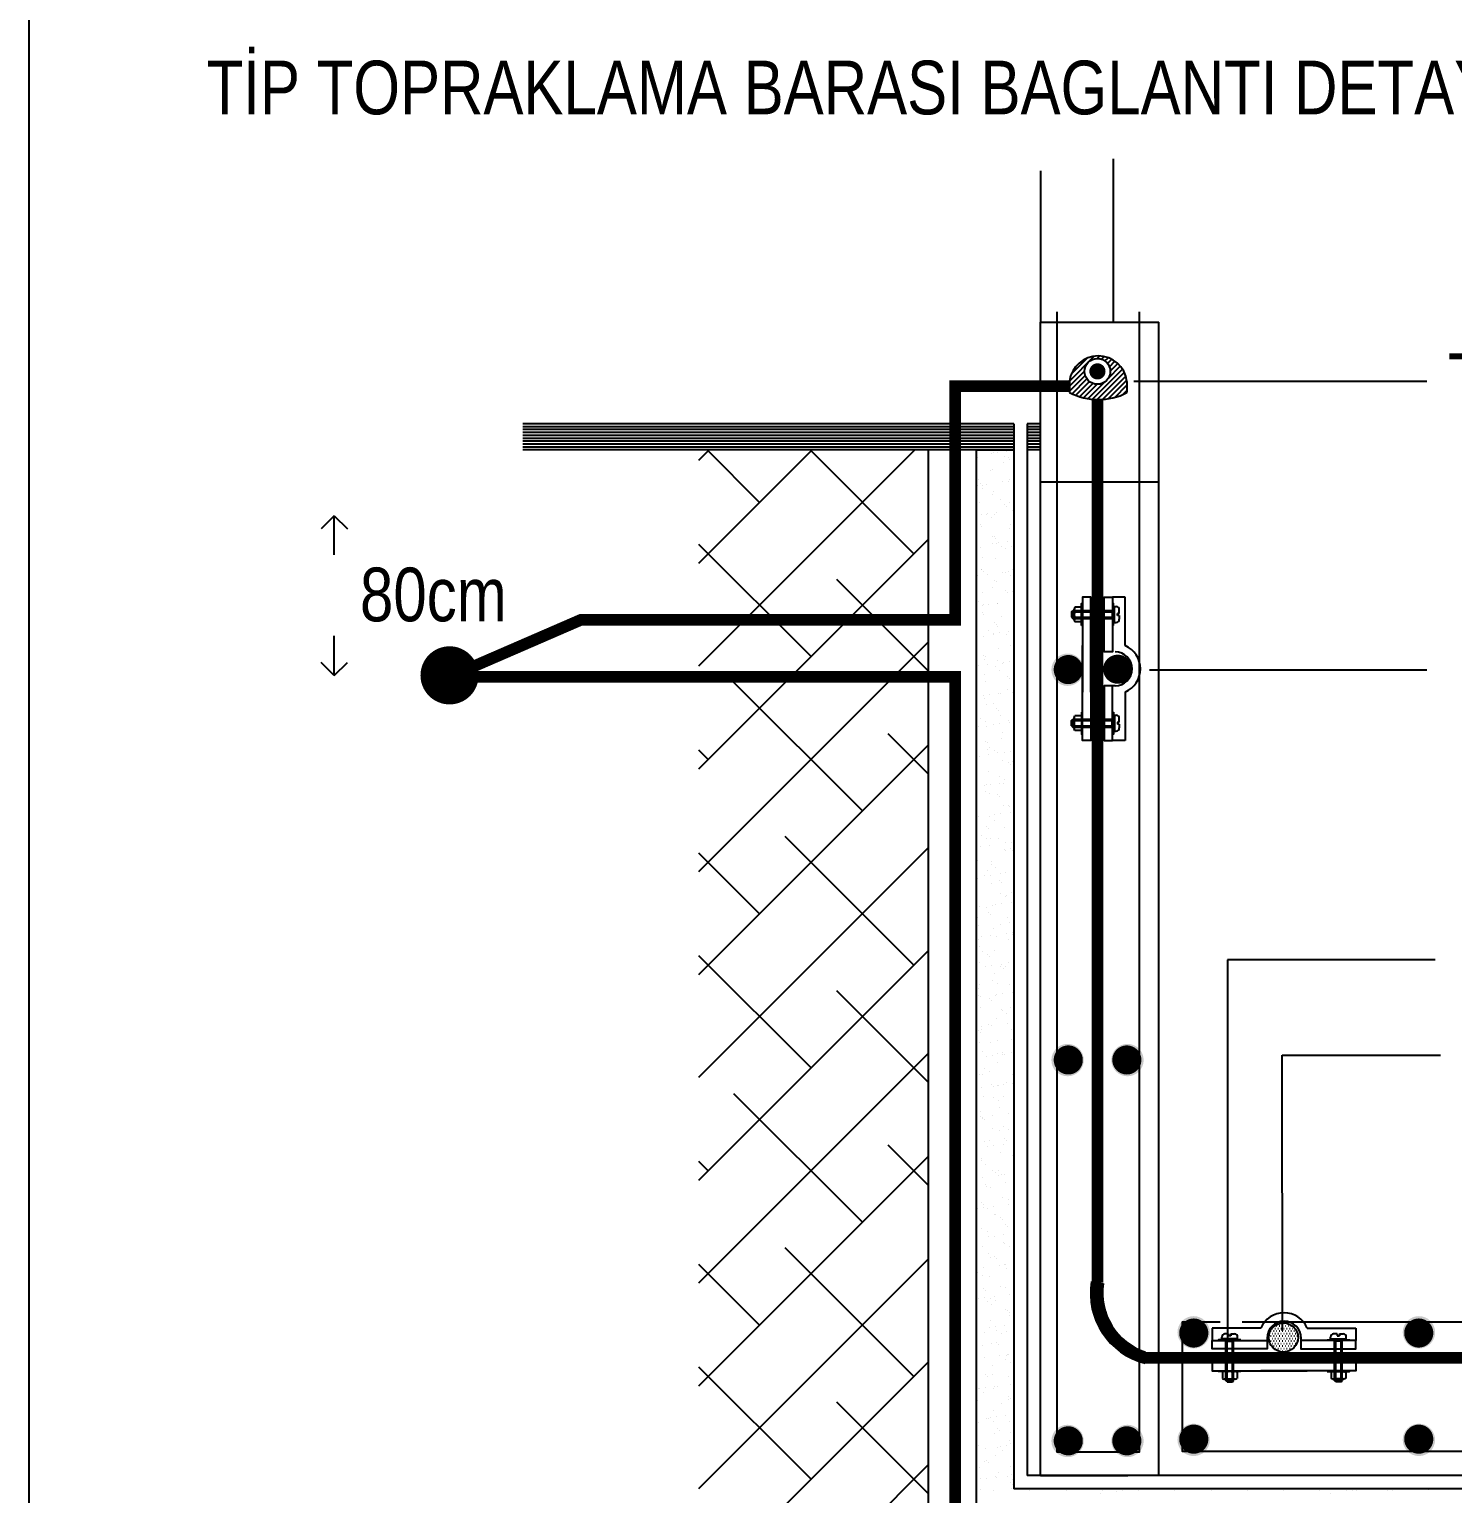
# Model space of a CAD drawing. Header units: millimetres. Extents: x -1335 to 33749, y 2338 to 5277.
# Drawn here: x 8393.3 to 8747.4, y 3722.2 to 4086.7 of the extents above; entities that cross this region are included whole.
import ezdxf

# ---------------------------------------------------------------- set-up
doc = ezdxf.new("R2010")
doc.units = ezdxf.units.MM
doc.layers.add('SEMBOL', color=51, linetype='Continuous', lineweight=0)
doc.styles.add('ELEKTRIK', font='arial.ttf', dxfattribs={"height": 0.2})

# ---------------------------------------------------------------- blocks, each defined once
blk = doc.blocks.new('B')
at = {"layer": 'SEMBOL'}
h = blk.add_hatch(color=256, dxfattribs=at)
edge = h.paths.add_edge_path()
edge.add_arc((0, 0), 3.48, 540, 900, ccw=False)
blk = doc.blocks.new('Hex Nut - 10 mm side')
at = {"color": 0, "linetype": 'Continuous'}
for p, q in [((-9.2, -6.8), (-9.2, 6.8)), ((-0.7, 9.1), (-8.5, 9.1)), ((-0.7, 4.5), (-8.5, 4.5)), ((0, -6.8), (0, 6.8)), ((-0.7, -4.5), (-8.5, -4.5)), ((-0.7, -9.1), (-8.5, -9.1))]:
    blk.add_line(p, q, dxfattribs=at)
for centre, radius, start, end in [((-5, 6.8), 4.19, 147.1328, 212.8672), ((6.6, 0), 15.7, 163.2214, 196.7786), ((-4.2, 6.8), 4.19, 327.1328, 32.8672), ((-15.7, 0), 15.7, 343.2214, 16.7787), ((-5, -6.8), 4.19, 147.1328, 212.8672), ((-4.2, -6.8), 4.19, 327.1328, 32.8672)]:
    blk.add_arc(centre, radius, start, end, dxfattribs=at)

msp = doc.modelspace()

# ---------------------------------------------------------------- hatches: boundary and pattern name
h = msp.add_hatch()
h.set_pattern_fill('ANSI31', color=256, scale=7.238831, style=0)
h.set_pattern_definition([(45, (-129918.4672, -647.6571), (-0.639828294, 0.639828294), [])])
h.paths.add_polyline_path([(8666.35, 3999.03, 0.881378), (8652.05, 3999.09), (8652.05, 3996.25, 0.244886), (8666.35, 3996.23)])
h.paths.add_polyline_path([(8655.8, 4001.52, -1), (8662.21, 4001.52, -1)], flags=16)
h = msp.add_hatch()
h.set_pattern_fill('SWAMP', color=256, scale=0.723883, style=0)
h.set_pattern_definition([(360, (-129925.847, -942.79217), (0.3619415405, 0.626901137), [0.090485385, -0.6333976958]), (90, (-129925.80177, -942.79217), (-0.3619415405, 0.6269011369), [0.0452426926, -1.2085595812]), (90, (-129925.79046, -942.79217), (-0.3619415405, 0.6269011369), [0.036194154, -1.2176081197]), (90, (-129925.81308, -942.79217), (-0.3619415405, 0.6269011369), [0.036194154, -1.2176081197]), (60, (-129925.77915, -942.79217), (-0.36194154, 0.6269011372), [0.0289553232, -0.6949277577]), (120, (-129925.8244, -942.79217), (-0.7238830804, 3e-10), [0.0289553232, -0.6949277577])])
h.paths.add_polyline_path([(8705.28, 3757.45, 1), (8705.28, 3764.72, 1)])

# ---------------------------------------------------------------- linework, layer by layer
for p, q in [((8662.94, 4054.42), (8662.94, 4013.81)), ((8644.84, 4051.42), (8644.84, 4013.81)), ((8662.94, 4047.22), (8662.94, 4013.81)), ((8644.84, 4013.81), (8674.31, 4013.81)), ((8644.84, 3726.69), (8644.84, 4013.81)), ((8674.31, 3726.69), (8674.31, 4013.81)), ((8652.05, 3999.09), (8652.05, 3996.25)), ((8666.35, 3999.03), (8666.35, 3996.23)), ((8668.05, 3999.06), (8740.94, 3999.06)), ((8638.25, 3988.47), (8516.08, 3988.47)), ((8638.25, 3987.75), (8516.08, 3987.75)), ((8638.25, 3988.47), (8638.25, 3723.39)), ((8644.84, 3988.47), (8641.55, 3988.47)), ((8641.55, 3988.47), (8641.55, 3726.69)), ((8644.84, 3987.75), (8641.55, 3987.75)), ((8638.25, 3987.03), (8516.08, 3987.03)), ((8638.25, 3986.3), (8516.08, 3986.3)), ((8638.25, 3985.58), (8516.08, 3985.58)), ((8638.25, 3984.85), (8516.08, 3984.85)), ((8638.25, 3984.13), (8516.08, 3984.13)), ((8644.84, 3987.03), (8641.55, 3987.03)), ((8644.84, 3986.3), (8641.55, 3986.3)), ((8644.84, 3985.58), (8641.55, 3985.58)), ((8644.84, 3984.85), (8641.55, 3984.85)), ((8644.84, 3984.13), (8641.55, 3984.13)), ((8638.25, 3983.41), (8516.08, 3983.41)), ((8638.25, 3982.68), (8516.08, 3982.68)), ((8638.25, 3981.96), (8516.08, 3981.96)), ((8559.87, 3979.41), (8562.42, 3981.96)), ((8559.87, 3953.82), (8588.01, 3981.96)), ((8559.87, 3928.23), (8613.6, 3981.96)), ((8574.97, 3968.92), (8561.93, 3981.96)), ((8613.36, 3956.12), (8587.53, 3981.96)), ((8616.93, 3981.96), (8616.93, 3700.05)), ((8628.88, 3981.96), (8628.88, 3711.99)), ((8628.88, 3981.96), (8638.25, 3981.96)), ((8629.3, 3980.07), (8629.3, 3980.07)), ((8632.61, 3981.14), (8632.61, 3981.14)), ((8632.63, 3981.71), (8632.63, 3981.71)), ((8633.16, 3981.22), (8633.16, 3981.22)), ((8634.12, 3981.34), (8634.12, 3981.34)), ((8635.87, 3980.45), (8635.87, 3980.45)), ((8636.48, 3981.65), (8636.48, 3981.65)), ((8636.88, 3980.17), (8636.88, 3980.17)), ((8644.84, 3983.41), (8641.55, 3983.41)), ((8644.84, 3982.68), (8641.55, 3982.68)), ((8644.84, 3981.96), (8641.55, 3981.96)), ((8632.47, 3976.85), (8632.47, 3976.85)), ((8632.98, 3977.17), (8632.98, 3977.17)), ((8635.68, 3978.91), (8635.68, 3978.91)), ((8637.1, 3979.67), (8637.1, 3979.67)), ((8629, 3973.17), (8629, 3973.17)), ((8629.2, 3973.18), (8629.2, 3973.18)), ((8629.48, 3974.49), (8629.48, 3974.49)), ((8629.86, 3973.73), (8629.86, 3973.73)), ((8630.39, 3973.24), (8630.39, 3973.24)), ((8631.35, 3973.48), (8631.35, 3973.48)), ((8635.28, 3974), (8635.28, 3974)), ((8636.79, 3974.2), (8636.79, 3974.2)), ((8637.06, 3974.59), (8637.06, 3974.59)), ((8638.21, 3973.2), (8638.21, 3973.2)), ((8644.84, 3974), (8674.31, 3974)), ((8630.42, 3972.4), (8630.42, 3972.4)), ((8632.91, 3970.93), (8632.91, 3970.93)), ((8633.16, 3971.59), (8633.16, 3971.59)), ((8634.81, 3969.6), (8634.81, 3969.6)), ((8637.25, 3969.01), (8637.25, 3969.01)), ((8469.17, 3965.54), (8465.88, 3962.32)), ((8469.17, 3965.54), (8472.47, 3962.32)), ((8469.17, 3955.85), (8469.17, 3965.54)), ((8629.67, 3968.91), (8629.67, 3968.91)), ((8630.16, 3965.83), (8630.16, 3965.83)), ((8631.53, 3965.93), (8631.53, 3965.93)), ((8631.67, 3966.03), (8631.67, 3966.03)), ((8633.34, 3966.01), (8633.34, 3966.01)), ((8634.02, 3966.34), (8634.02, 3966.34)), ((8635.79, 3968.29), (8635.79, 3968.29)), ((8636.33, 3967.8), (8636.33, 3967.8)), ((8637.95, 3966.85), (8637.95, 3966.85)), ((8629.85, 3963.33), (8629.85, 3963.33)), ((8630.14, 3962.95), (8630.14, 3962.95)), ((8632.76, 3965.15), (8632.76, 3965.15)), ((8637.15, 3962.35), (8637.15, 3962.35)), ((8637.43, 3963.43), (8637.43, 3963.43)), ((8559.87, 3902.63), (8616.93, 3959.7)), ((8587.77, 3930.53), (8559.87, 3958.43)), ((8628.9, 3958.16), (8628.9, 3958.16)), ((8632.83, 3958.68), (8632.83, 3958.68)), ((8633.02, 3960.31), (8633.02, 3960.31)), ((8633.52, 3960.43), (8633.52, 3960.43)), ((8633.56, 3959.82), (8633.56, 3959.82)), ((8633.87, 3958.68), (8633.87, 3958.68)), ((8634.34, 3958.88), (8634.34, 3958.88)), ((8636.69, 3959.19), (8636.69, 3959.19)), ((8630.03, 3957.75), (8630.03, 3957.75)), ((8630.47, 3955.08), (8630.47, 3955.08)), ((8633.71, 3954.85), (8633.71, 3954.85)), ((8635.09, 3957.9), (8635.09, 3957.9)), ((8636.08, 3957.51), (8636.08, 3957.51)), ((8637.61, 3957.85), (8637.61, 3957.85)), ((8630.21, 3952.18), (8630.21, 3952.18)), ((8630.25, 3952.33), (8630.25, 3952.33)), ((8630.79, 3951.84), (8630.79, 3951.84)), ((8631.57, 3951.02), (8631.57, 3951.02)), ((8635.5, 3951.54), (8635.5, 3951.54)), ((8636.21, 3951.43), (8636.21, 3951.43)), ((8637.01, 3951.73), (8637.01, 3951.73)), ((8637.79, 3952.27), (8637.79, 3952.27)), ((8616.93, 3926.96), (8594.17, 3949.73)), ((8629.21, 3950.71), (8629.21, 3950.71)), ((8632.81, 3947.83), (8632.81, 3947.83)), ((8633.31, 3949.53), (8633.31, 3949.53)), ((8633.89, 3949.28), (8633.89, 3949.28)), ((8637.43, 3950.65), (8637.43, 3950.65)), ((8629.53, 3944.16), (8629.53, 3944.16)), ((8630.4, 3946.6), (8630.4, 3946.6)), ((8631.88, 3943.56), (8631.88, 3943.56)), ((8634.07, 3943.7), (8634.07, 3943.7)), ((8634.24, 3943.87), (8634.24, 3943.87)), ((8636.19, 3946.89), (8636.19, 3946.89)), ((8636.72, 3946.4), (8636.72, 3946.4)), ((8637.98, 3946.69), (8637.98, 3946.69)), ((8638.17, 3944.39), (8638.17, 3944.39)), ((8665.91, 3945.36), (8662.79, 3945.36)), ((8665.91, 3933.26), (8665.91, 3945.36)), ((8630.37, 3943.36), (8630.37, 3943.36)), ((8630.54, 3941.55), (8630.54, 3941.55)), ((8630.58, 3941.02), (8630.58, 3941.02)), ((8630.75, 3943.38), (8630.75, 3943.38)), ((8635.15, 3940.58), (8635.15, 3940.58)), ((8638.16, 3941.11), (8638.16, 3941.11)), ((8652.55, 3941.66), (8652.88, 3941.99)), ((8652.55, 3941.66), (8652.55, 3940.35)), ((8652.55, 3940.35), (8652.88, 3940.02)), ((8652.88, 3941.99), (8663.27, 3941.99)), ((8652.88, 3941.99), (8652.88, 3940.02)), ((8652.88, 3941.66), (8662.68, 3941.66)), ((8652.88, 3940.35), (8662.68, 3940.35)), ((8652.88, 3940.02), (8663.27, 3940.02)), ((8662.68, 3941.99), (8662.68, 3940.02)), ((8663.27, 3939.04), (8663.27, 3942.97)), ((8663.27, 3942.97), (8663.66, 3942.97)), ((8664.45, 3941.28), (8663.98, 3941.28)), ((8663.98, 3940.73), (8663.98, 3941.28)), ((8664.45, 3940.73), (8663.98, 3940.73)), ((8664.45, 3941.28), (8664.45, 3942.18)), ((8664.45, 3940.73), (8664.45, 3939.82)), ((8631.87, 3936.91), (8631.87, 3936.91)), ((8633.04, 3936.22), (8633.04, 3936.22)), ((8633.42, 3938.91), (8633.42, 3938.91)), ((8633.95, 3938.42), (8633.95, 3938.42)), ((8634.25, 3938.12), (8634.25, 3938.12)), ((8634.55, 3936.42), (8634.55, 3936.42)), ((8636.91, 3936.73), (8636.91, 3936.73)), ((8663.27, 3939.04), (8663.66, 3939.04)), ((8469.17, 3925.87), (8469.17, 3935.7)), ((8559.87, 3877.04), (8616.93, 3934.1)), ((8629.11, 3935.7), (8629.11, 3935.7)), ((8630.76, 3935.44), (8630.76, 3935.44)), ((8633.09, 3936.13), (8633.09, 3936.13)), ((8636.47, 3936.11), (8636.47, 3936.11)), ((8637.49, 3933.33), (8637.49, 3933.33)), ((8469.17, 3925.87), (8465.88, 3929.08)), ((8469.17, 3925.87), (8472.47, 3929.08)), ((8630.65, 3930.93), (8630.65, 3930.93)), ((8630.94, 3929.86), (8630.94, 3929.86)), ((8631.18, 3930.44), (8631.18, 3930.44)), ((8634.21, 3929.66), (8634.21, 3929.66)), ((8634.44, 3932.54), (8634.44, 3932.54)), ((8635.71, 3929.07), (8635.71, 3929.07)), ((8637.22, 3929.27), (8637.22, 3929.27)), ((8629.43, 3928.25), (8629.43, 3928.25)), ((8630.81, 3926.06), (8630.81, 3926.06)), ((8631.78, 3928.56), (8631.78, 3928.56)), ((8633.7, 3928.13), (8633.7, 3928.13)), ((8634.62, 3926.96), (8634.62, 3926.96)), ((8635.43, 3928.88), (8635.43, 3928.88)), ((8636.58, 3925.49), (8636.58, 3925.49)), ((8740.94, 3927.17), (8671.97, 3927.17)), ((8600.57, 3892.14), (8568.57, 3924.13)), ((8631.13, 3924.28), (8631.13, 3924.28)), ((8636.55, 3922.41), (8636.55, 3922.41)), ((8637.12, 3925), (8637.12, 3925)), ((8637.77, 3921.63), (8637.77, 3921.63)), ((8663.41, 3923.27), (8660.72, 3923.27)), ((8665.91, 3921.72), (8665.91, 3909.62)), ((8630.59, 3920.9), (8630.59, 3920.9)), ((8630.93, 3920.16), (8630.93, 3920.16)), ((8631.31, 3918.7), (8631.31, 3918.7)), ((8632.1, 3921.1), (8632.1, 3921.1)), ((8633.15, 3918.81), (8633.15, 3918.81)), ((8634.45, 3921.41), (8634.45, 3921.41)), ((8634.8, 3921.38), (8634.8, 3921.38)), ((8629.87, 3915.14), (8629.87, 3915.14)), ((8631.09, 3914.36), (8631.09, 3914.36)), ((8633.81, 3917.51), (8633.81, 3917.51)), ((8634.35, 3917.03), (8634.35, 3917.03)), ((8634.98, 3915.8), (8634.98, 3915.8)), ((8636.87, 3914.72), (8636.87, 3914.72)), ((8652.55, 3914.63), (8652.88, 3914.96)), ((8652.55, 3913.32), (8652.55, 3914.63)), ((8652.88, 3914.96), (8663.27, 3914.96)), ((8652.88, 3912.99), (8652.88, 3914.96)), ((8652.88, 3914.63), (8662.68, 3914.63)), ((8662.68, 3912.99), (8662.68, 3914.96)), ((8663.27, 3915.94), (8663.27, 3912.01)), ((8663.27, 3915.94), (8663.66, 3915.94)), ((8664.45, 3914.25), (8664.45, 3915.15)), ((8616.93, 3901.37), (8606.96, 3911.34)), ((8629.33, 3913.24), (8629.33, 3913.24)), ((8631.49, 3913.12), (8631.49, 3913.12)), ((8633.26, 3913.76), (8633.26, 3913.76)), ((8634.77, 3913.95), (8634.77, 3913.95)), ((8635.49, 3911.56), (8635.49, 3911.56)), ((8637.12, 3914.26), (8637.12, 3914.26)), ((8652.55, 3913.32), (8652.88, 3912.99)), ((8652.88, 3913.32), (8662.68, 3913.32)), ((8652.88, 3912.99), (8663.27, 3912.99)), ((8663.27, 3912.01), (8663.66, 3912.01)), ((8664.45, 3914.25), (8663.98, 3914.25)), ((8663.98, 3914.25), (8663.98, 3913.7)), ((8664.45, 3913.7), (8663.98, 3913.7)), ((8664.45, 3913.7), (8664.45, 3912.79)), ((8559.87, 3851.45), (8616.93, 3908.51)), ((8562.18, 3904.94), (8559.87, 3907.24)), ((8631.05, 3909.53), (8631.05, 3909.53)), ((8631.58, 3909.05), (8631.58, 3909.05)), ((8631.67, 3907.54), (8631.67, 3907.54)), ((8632.21, 3907.89), (8632.21, 3907.89)), ((8633.43, 3907.11), (8633.43, 3907.11)), ((8635.17, 3910.22), (8635.17, 3910.22)), ((8665.91, 3909.62), (8662.79, 3909.62)), ((8629.64, 3905.78), (8629.64, 3905.78)), ((8632, 3906.09), (8632, 3906.09)), ((8634.1, 3906.74), (8634.1, 3906.74)), ((8635.35, 3904.64), (8635.35, 3904.64)), ((8635.93, 3906.61), (8635.93, 3906.61)), ((8636.98, 3904.1), (8636.98, 3904.1)), ((8637.44, 3906.81), (8637.44, 3906.81)), ((8637.51, 3903.61), (8637.51, 3903.61)), ((8637.83, 3904.31), (8637.83, 3904.31)), ((8631.86, 3901.96), (8631.86, 3901.96)), ((8634.55, 3900.64), (8634.55, 3900.64)), ((8635.77, 3899.86), (8635.77, 3899.86)), ((8630.8, 3898.44), (8630.8, 3898.44)), ((8631.15, 3897.04), (8631.15, 3897.04)), ((8631.33, 3898.76), (8631.33, 3898.76)), ((8632.04, 3896.38), (8632.04, 3896.38)), ((8632.31, 3898.64), (8632.31, 3898.64)), ((8634.21, 3896.12), (8634.21, 3896.12)), ((8634.67, 3898.95), (8634.67, 3898.95)), ((8635.53, 3899.06), (8635.53, 3899.06)), ((8629.09, 3892.59), (8629.09, 3892.59)), ((8634.74, 3895.63), (8634.74, 3895.63)), ((8635.71, 3893.48), (8635.71, 3893.48)), ((8636.89, 3893.39), (8636.89, 3893.39)), ((8637.26, 3893.32), (8637.26, 3893.32)), ((8638.11, 3892.61), (8638.11, 3892.61)), ((8629.54, 3890.78), (8629.54, 3890.78)), ((8632.22, 3890.8), (8632.22, 3890.8)), ((8633.47, 3891.29), (8633.47, 3891.29)), ((8633.49, 3889.79), (8633.49, 3889.79)), ((8634.98, 3891.49), (8634.98, 3891.49)), ((8637.34, 3891.8), (8637.34, 3891.8)), ((8613.36, 3853.75), (8581.37, 3885.74)), ((8630.21, 3886.12), (8630.21, 3886.12)), ((8631.43, 3885.34), (8631.43, 3885.34)), ((8631.44, 3888.14), (8631.44, 3888.14)), ((8631.97, 3887.65), (8631.97, 3887.65)), ((8632.4, 3885.23), (8632.4, 3885.23)), ((8634.49, 3885.34), (8634.49, 3885.34)), ((8635.89, 3887.9), (8635.89, 3887.9)), ((8559.87, 3825.86), (8616.93, 3882.92)), ((8574.97, 3866.55), (8559.87, 3881.65)), ((8629.86, 3883.32), (8629.86, 3883.32)), ((8632.21, 3883.63), (8632.21, 3883.63)), ((8635.82, 3882.54), (8635.82, 3882.54)), ((8636.08, 3882.33), (8636.08, 3882.33)), ((8636.14, 3884.15), (8636.14, 3884.15)), ((8637.38, 3882.7), (8637.38, 3882.7)), ((8637.65, 3884.35), (8637.65, 3884.35)), ((8637.91, 3882.21), (8637.91, 3882.21)), ((8629.2, 3879.67), (8629.2, 3879.67)), ((8632.55, 3878.87), (8632.55, 3878.87)), ((8632.59, 3879.65), (8632.59, 3879.65)), ((8633.77, 3878.09), (8633.77, 3878.09)), ((8629.15, 3875.28), (8629.15, 3875.28)), ((8631.02, 3875.98), (8631.02, 3875.98)), ((8631.72, 3877.36), (8631.72, 3877.36)), ((8632.53, 3876.17), (8632.53, 3876.17)), ((8634.61, 3874.72), (8634.61, 3874.72)), ((8634.88, 3876.48), (8634.88, 3876.48)), ((8636.26, 3876.75), (8636.26, 3876.75)), ((8638.16, 3875.29), (8638.16, 3875.29)), ((8629.04, 3871.2), (8629.04, 3871.2)), ((8632.77, 3874.07), (8632.77, 3874.07)), ((8634.88, 3871.62), (8634.88, 3871.62)), ((8635.14, 3874.23), (8635.14, 3874.23)), ((8636.11, 3870.84), (8636.11, 3870.84)), ((8636.44, 3871.17), (8636.44, 3871.17)), ((8637.66, 3871.92), (8637.66, 3871.92)), ((8628.95, 3869.38), (8628.95, 3869.38)), ((8629.76, 3868.31), (8629.76, 3868.31)), ((8631.48, 3868.02), (8631.48, 3868.02)), ((8632.95, 3868.49), (8632.95, 3868.49)), ((8633.69, 3868.83), (8633.69, 3868.83)), ((8635.2, 3869.03), (8635.2, 3869.03)), ((8637.55, 3869.34), (8637.55, 3869.34)), ((8629.22, 3865.62), (8629.22, 3865.62)), ((8629.43, 3863.57), (8629.43, 3863.57)), ((8631.84, 3866.74), (8631.84, 3866.74)), ((8632.37, 3866.25), (8632.37, 3866.25)), ((8634.89, 3863.94), (8634.89, 3863.94)), ((8636.62, 3865.59), (8636.62, 3865.59)), ((8637.22, 3864.37), (8637.22, 3864.37)), ((8629.4, 3860.04), (8629.4, 3860.04)), ((8630.07, 3860.86), (8630.07, 3860.86)), ((8632.43, 3861.17), (8632.43, 3861.17)), ((8633.13, 3862.91), (8633.13, 3862.91)), ((8633.82, 3860.77), (8633.82, 3860.77)), ((8636.36, 3861.69), (8636.36, 3861.69)), ((8636.81, 3860.01), (8636.81, 3860.01)), ((8637.77, 3861.3), (8637.77, 3861.3)), ((8637.87, 3861.88), (8637.87, 3861.88)), ((8559.87, 3800.26), (8616.93, 3857.32)), ((8587.77, 3828.16), (8559.87, 3856.05)), ((8629.07, 3858.76), (8629.07, 3858.76)), ((8629.6, 3858.27), (8629.6, 3858.27)), ((8630.54, 3857.1), (8630.54, 3857.1)), ((8631.77, 3856.32), (8631.77, 3856.32)), ((8633.32, 3857.33), (8633.32, 3857.33)), ((8629.58, 3854.47), (8629.58, 3854.47)), ((8631.23, 3853.51), (8631.23, 3853.51)), ((8632.12, 3855.96), (8632.12, 3855.96)), ((8632.74, 3853.71), (8632.74, 3853.71)), ((8635, 3853.32), (8635, 3853.32)), ((8635.1, 3854.02), (8635.1, 3854.02)), ((8635.54, 3852.83), (8635.54, 3852.83)), ((8636.16, 3853.52), (8636.16, 3853.52)), ((8636.99, 3854.43), (8636.99, 3854.43)), ((8743.03, 3855.04), (8691.38, 3855.04)), ((8691.38, 3855.04), (8691.38, 3761.06)), ((8629.76, 3848.89), (8629.76, 3848.89)), ((8632.88, 3849.85), (8632.88, 3849.85)), ((8633.5, 3851.75), (8633.5, 3851.75)), ((8634.1, 3849.07), (8634.1, 3849.07)), ((8637.17, 3848.85), (8637.17, 3848.85)), ((8638.05, 3850.53), (8638.05, 3850.53)), ((8616.93, 3824.59), (8594.17, 3847.35)), ((8629.35, 3847.98), (8629.35, 3847.98)), ((8629.48, 3846.26), (8629.48, 3846.26)), ((8629.97, 3845.85), (8629.97, 3845.85)), ((8632.23, 3845.34), (8632.23, 3845.34)), ((8633.68, 3846.17), (8633.68, 3846.17)), ((8633.9, 3846.37), (8633.9, 3846.37)), ((8635.41, 3846.57), (8635.41, 3846.57)), ((8637.77, 3846.88), (8637.77, 3846.88)), ((8629.95, 3843.31), (8629.95, 3843.31)), ((8632.77, 3844.85), (8632.77, 3844.85)), ((8635.22, 3842.6), (8635.22, 3842.6)), ((8635.28, 3842.55), (8635.28, 3842.55)), ((8636.44, 3841.82), (8636.44, 3841.82)), ((8637.35, 3843.27), (8637.35, 3843.27)), ((8630.29, 3838.4), (8630.29, 3838.4)), ((8631.82, 3839.01), (8631.82, 3839.01)), ((8632.64, 3838.71), (8632.64, 3838.71)), ((8633.86, 3840.59), (8633.86, 3840.59)), ((8636.57, 3839.22), (8636.57, 3839.22)), ((8638.08, 3839.42), (8638.08, 3839.42)), ((8638.17, 3839.9), (8638.17, 3839.9)), ((8629.46, 3837.36), (8629.46, 3837.36)), ((8629.76, 3834.56), (8629.76, 3834.56)), ((8630, 3836.87), (8630, 3836.87)), ((8630.13, 3837.73), (8630.13, 3837.73)), ((8632.52, 3834.57), (8632.52, 3834.57)), ((8634.04, 3835.01), (8634.04, 3835.01)), ((8637.54, 3837.69), (8637.54, 3837.69)), ((8637.56, 3835.35), (8637.56, 3835.35)), ((8559.87, 3774.67), (8616.93, 3831.73)), ((8630.31, 3832.15), (8630.31, 3832.15)), ((8631.45, 3831.05), (8631.45, 3831.05)), ((8632.96, 3831.25), (8632.96, 3831.25)), ((8634.16, 3831.75), (8634.16, 3831.75)), ((8635.31, 3831.56), (8635.31, 3831.56)), ((8635.4, 3831.93), (8635.4, 3831.93)), ((8635.93, 3831.44), (8635.93, 3831.44)), ((8637.72, 3832.11), (8637.72, 3832.11)), ((8705.05, 3762.77), (8705.01, 3831.37)), ((8705.01, 3831.37), (8744.39, 3831.37)), ((8630.88, 3828.08), (8630.88, 3828.08)), ((8632.1, 3827.3), (8632.1, 3827.3)), ((8634.23, 3829.43), (8634.23, 3829.43)), ((8629.75, 3826.59), (8629.75, 3826.59)), ((8630.19, 3823.39), (8630.19, 3823.39)), ((8630.49, 3826.57), (8630.49, 3826.57)), ((8632.63, 3823.95), (8632.63, 3823.95)), ((8633.16, 3823.46), (8633.16, 3823.46)), ((8634.12, 3823.91), (8634.12, 3823.91)), ((8634.41, 3823.85), (8634.41, 3823.85)), ((8635.63, 3824.1), (8635.63, 3824.1)), ((8636.5, 3824.5), (8636.5, 3824.5)), ((8637.9, 3826.53), (8637.9, 3826.53)), ((8637.98, 3824.41), (8637.98, 3824.41)), ((8600.57, 3789.77), (8568.57, 3821.76)), ((8630.68, 3820.99), (8630.68, 3820.99)), ((8633.22, 3820.83), (8633.22, 3820.83)), ((8634.44, 3820.05), (8634.44, 3820.05)), ((8635.68, 3821.15), (8635.68, 3821.15)), ((8638.08, 3820.95), (8638.08, 3820.95)), ((8629.82, 3817.24), (8629.82, 3817.24)), ((8629.86, 3815.97), (8629.86, 3815.97)), ((8630.5, 3815.93), (8630.5, 3815.93)), ((8632.86, 3816.24), (8632.86, 3816.24)), ((8634.59, 3818.28), (8634.59, 3818.28)), ((8636.79, 3816.76), (8636.79, 3816.76)), ((8628.99, 3815.73), (8628.99, 3815.73)), ((8630.39, 3815.48), (8630.39, 3815.48)), ((8630.86, 3815.41), (8630.86, 3815.41)), ((8632.91, 3813.17), (8632.91, 3813.17)), ((8634.77, 3812.7), (8634.77, 3812.7)), ((8635.56, 3813.58), (8635.56, 3813.58)), ((8636.78, 3812.8), (8636.78, 3812.8)), ((8616.93, 3798.99), (8606.96, 3808.96)), ((8631.04, 3809.83), (8631.04, 3809.83)), ((8632.16, 3809.99), (8632.16, 3809.99)), ((8633.17, 3808.79), (8633.17, 3808.79)), ((8635.53, 3809.1), (8635.53, 3809.1)), ((8635.79, 3810.53), (8635.79, 3810.53)), ((8636.33, 3810.04), (8636.33, 3810.04)), ((8559.87, 3749.08), (8616.93, 3806.14)), ((8630.1, 3805.54), (8630.1, 3805.54)), ((8630.14, 3805.19), (8630.14, 3805.19)), ((8631.66, 3808.59), (8631.66, 3808.59)), ((8634.96, 3807.12), (8634.96, 3807.12)), ((8637.9, 3806.33), (8637.9, 3806.33)), ((8562.18, 3802.57), (8559.87, 3804.87)), ((8631.22, 3804.25), (8631.22, 3804.25)), ((8633.02, 3802.55), (8633.02, 3802.55)), ((8633.56, 3802.06), (8633.56, 3802.06)), ((8634.33, 3801.44), (8634.33, 3801.44)), ((8634.5, 3802.74), (8634.5, 3802.74)), ((8635.14, 3801.54), (8635.14, 3801.54)), ((8635.84, 3801.64), (8635.84, 3801.64)), ((8638.19, 3801.95), (8638.19, 3801.95)), ((8630.4, 3800.93), (8630.4, 3800.93)), ((8631.22, 3799.06), (8631.22, 3799.06)), ((8631.41, 3798.67), (8631.41, 3798.67)), ((8632.44, 3798.29), (8632.44, 3798.29)), ((8636.08, 3799.75), (8636.08, 3799.75)), ((8630.25, 3794.57), (8630.25, 3794.57)), ((8630.79, 3794.08), (8630.79, 3794.08)), ((8635.32, 3795.96), (8635.32, 3795.96)), ((8636.83, 3795.49), (8636.83, 3795.49)), ((8637, 3794.3), (8637, 3794.3)), ((8629.21, 3793.27), (8629.21, 3793.27)), ((8630.72, 3793.47), (8630.72, 3793.47)), ((8631.59, 3793.09), (8631.59, 3793.09)), ((8633.07, 3793.78), (8633.07, 3793.78)), ((8633.31, 3791.77), (8633.31, 3791.77)), ((8633.56, 3791.81), (8633.56, 3791.81)), ((8634.78, 3791.03), (8634.78, 3791.03)), ((8630.16, 3788.22), (8630.16, 3788.22)), ((8631.77, 3787.51), (8631.77, 3787.51)), ((8635.5, 3790.38), (8635.5, 3790.38)), ((8636.19, 3789.13), (8636.19, 3789.13)), ((8636.72, 3788.64), (8636.72, 3788.64)), ((8613.36, 3751.38), (8581.37, 3783.37)), ((8630.54, 3783.79), (8630.54, 3783.79)), ((8631.88, 3786.13), (8631.88, 3786.13)), ((8633.39, 3786.32), (8633.39, 3786.32)), ((8635.69, 3784.8), (8635.69, 3784.8)), ((8635.74, 3786.63), (8635.74, 3786.63)), ((8635.9, 3784.56), (8635.9, 3784.56)), ((8637.12, 3783.78), (8637.12, 3783.78)), ((8559.87, 3723.48), (8616.93, 3780.54)), ((8631.95, 3781.94), (8631.95, 3781.94)), ((8632.49, 3780.97), (8632.49, 3780.97)), ((8633.42, 3781.15), (8633.42, 3781.15)), ((8633.95, 3780.66), (8633.95, 3780.66)), ((8574.97, 3764.18), (8559.87, 3779.28)), ((8629.22, 3777.29), (8629.22, 3777.29)), ((8630.44, 3776.52), (8630.44, 3776.52)), ((8630.62, 3778.46), (8630.62, 3778.46)), ((8632.14, 3776.36), (8632.14, 3776.36)), ((8634.55, 3778.98), (8634.55, 3778.98)), ((8635.87, 3779.22), (8635.87, 3779.22)), ((8636.06, 3779.18), (8636.06, 3779.18)), ((8636.47, 3778.35), (8636.47, 3778.35)), ((8638.23, 3777.31), (8638.23, 3777.31)), ((8630.65, 3773.17), (8630.65, 3773.17)), ((8631.18, 3772.68), (8631.18, 3772.68)), ((8634.83, 3773.72), (8634.83, 3773.72)), ((8636.05, 3773.64), (8636.05, 3773.64)), ((8629.42, 3770.81), (8629.42, 3770.81)), ((8630.93, 3771.01), (8630.93, 3771.01)), ((8631.56, 3770.04), (8631.56, 3770.04)), ((8632.32, 3770.78), (8632.32, 3770.78)), ((8632.78, 3769.27), (8632.78, 3769.27)), ((8633.29, 3771.32), (8633.29, 3771.32)), ((8633.7, 3770.37), (8633.7, 3770.37)), ((8637.22, 3771.84), (8637.22, 3771.84)), ((8632.5, 3765.2), (8632.5, 3765.2)), ((8636.23, 3768.06), (8636.23, 3768.06)), ((8636.58, 3767.73), (8636.58, 3767.73)), ((8637.12, 3767.24), (8637.12, 3767.24)), ((8637.17, 3766.47), (8637.17, 3766.47)), ((8630.93, 3762.39), (8630.93, 3762.39)), ((8632.09, 3763.66), (8632.09, 3763.66)), ((8633.6, 3763.86), (8633.6, 3763.86)), ((8633.89, 3762.79), (8633.89, 3762.79)), ((8635.11, 3762.02), (8635.11, 3762.02)), ((8635.96, 3764.17), (8635.96, 3764.17)), ((8636.42, 3762.48), (8636.42, 3762.48)), ((8699.67, 3763.42), (8687.56, 3763.42)), ((8687.56, 3763.42), (8687.56, 3760.3)), ((8691.65, 3761.96), (8690.74, 3761.96)), ((8691.65, 3761.96), (8691.65, 3761.49)), ((8692.2, 3761.49), (8691.65, 3761.49)), ((8692.2, 3761.96), (8693.1, 3761.96)), ((8692.2, 3761.96), (8692.2, 3761.49)), ((8711.2, 3763.42), (8723.31, 3763.42)), ((8718.68, 3761.96), (8717.77, 3761.96)), ((8718.68, 3761.96), (8718.68, 3761.49)), ((8718.68, 3761.49), (8719.23, 3761.49)), ((8719.23, 3761.96), (8719.23, 3761.49)), ((8719.23, 3761.96), (8720.13, 3761.96)), ((8723.31, 3763.42), (8723.31, 3760.3)), ((8630.49, 3759.2), (8630.49, 3759.2)), ((8632.68, 3759.62), (8632.68, 3759.62)), ((8633.81, 3759.75), (8633.81, 3759.75)), ((8634.35, 3759.26), (8634.35, 3759.26)), ((8689.96, 3760.78), (8689.96, 3761.18)), ((8693.89, 3760.78), (8689.96, 3760.78)), ((8690.94, 3750.39), (8690.94, 3760.78)), ((8690.94, 3760.19), (8692.9, 3760.19)), ((8691.26, 3750.39), (8691.26, 3760.19)), ((8692.58, 3750.39), (8692.58, 3760.19)), ((8692.9, 3750.39), (8692.9, 3760.78)), ((8693.89, 3760.78), (8693.89, 3761.18)), ((8701.22, 3760.93), (8701.22, 3758.24)), ((8709.65, 3760.93), (8709.65, 3758.24)), ((8716.98, 3760.78), (8716.98, 3761.18)), ((8716.98, 3760.78), (8720.92, 3760.78)), ((8717.97, 3750.39), (8717.97, 3760.78)), ((8719.93, 3760.19), (8717.97, 3760.19)), ((8718.29, 3750.39), (8718.29, 3760.19)), ((8719.61, 3750.39), (8719.61, 3760.19)), ((8719.93, 3750.39), (8719.93, 3760.78)), ((8720.92, 3760.78), (8720.92, 3761.18)), ((8559.87, 3697.89), (8616.93, 3754.95)), ((8630.83, 3756), (8630.83, 3756)), ((8632.87, 3754.04), (8632.87, 3754.04)), ((8634.76, 3756.52), (8634.76, 3756.52)), ((8636.23, 3755.54), (8636.23, 3755.54)), ((8636.27, 3756.72), (8636.27, 3756.72)), ((8636.6, 3756.9), (8636.6, 3756.9)), ((8636.87, 3756.96), (8636.87, 3756.96)), ((8637.45, 3754.76), (8637.45, 3754.76)), ((8587.77, 3725.79), (8559.87, 3753.68)), ((8628.96, 3751.04), (8628.96, 3751.04)), ((8631.05, 3751.77), (8631.05, 3751.77)), ((8631.58, 3751.28), (8631.58, 3751.28)), ((8632.83, 3751.95), (8632.83, 3751.95)), ((8636.78, 3751.32), (8636.78, 3751.32)), ((8690.94, 3750.39), (8692.9, 3750.39)), ((8691.26, 3750.07), (8690.94, 3750.39)), ((8692.58, 3750.07), (8692.9, 3750.39)), ((8718.29, 3750.07), (8717.97, 3750.39)), ((8719.93, 3750.39), (8717.97, 3750.39)), ((8719.61, 3750.07), (8719.93, 3750.39)), ((8629.55, 3748.28), (8629.55, 3748.28)), ((8629.64, 3748.35), (8629.64, 3748.35)), ((8630.77, 3747.5), (8630.77, 3747.5)), ((8631.15, 3748.54), (8631.15, 3748.54)), ((8633.05, 3748.46), (8633.05, 3748.46)), ((8633.5, 3748.85), (8633.5, 3748.85)), ((8634.1, 3748.98), (8634.1, 3748.98)), ((8637.43, 3749.37), (8637.43, 3749.37)), ((8691.26, 3750.07), (8692.58, 3750.07)), ((8719.61, 3750.07), (8718.29, 3750.07)), ((8616.93, 3722.21), (8594.17, 3744.98)), ((8629.14, 3745.46), (8629.14, 3745.46)), ((8635.17, 3744.7), (8635.17, 3744.7)), ((8636.96, 3745.75), (8636.96, 3745.75)), ((8636.98, 3746.34), (8636.98, 3746.34)), ((8637.51, 3745.85), (8637.51, 3745.85)), ((8629.32, 3739.88), (8629.32, 3739.88)), ((8631.33, 3741), (8631.33, 3741)), ((8631.89, 3741.02), (8631.89, 3741.02)), ((8632.31, 3741.2), (8632.31, 3741.2)), ((8633.11, 3740.25), (8633.11, 3740.25)), ((8633.23, 3742.88), (8633.23, 3742.88)), ((8633.82, 3741.4), (8633.82, 3741.4)), ((8636.17, 3741.71), (8636.17, 3741.71)), ((8637.15, 3740.17), (8637.15, 3740.17)), ((8633.41, 3737.3), (8633.41, 3737.3)), ((8634.21, 3738.36), (8634.21, 3738.36)), ((8634.74, 3737.87), (8634.74, 3737.87)), ((8637.51, 3737.45), (8637.51, 3737.45)), ((8629.51, 3734.31), (8629.51, 3734.31)), ((8631.05, 3733.54), (8631.05, 3733.54)), ((8634.23, 3733.77), (8634.23, 3733.77)), ((8634.98, 3734.06), (8634.98, 3734.06)), ((8635.45, 3733), (8635.45, 3733)), ((8636.49, 3734.25), (8636.49, 3734.25)), ((8637.26, 3735.56), (8637.26, 3735.56)), ((8637.33, 3734.59), (8637.33, 3734.59)), ((8559.87, 3672.3), (8616.93, 3729.36)), ((8629.69, 3728.73), (8629.69, 3728.73)), ((8630.83, 3730.18), (8630.83, 3730.18)), ((8631.44, 3730.38), (8631.44, 3730.38)), ((8631.97, 3729.89), (8631.97, 3729.89)), ((8633.59, 3731.72), (8633.59, 3731.72)), ((8637.51, 3729.01), (8637.51, 3729.01)), ((8629.85, 3725.88), (8629.85, 3725.88)), ((8631.36, 3726.08), (8631.36, 3726.08)), ((8633.72, 3726.39), (8633.72, 3726.39)), ((8633.78, 3726.14), (8633.78, 3726.14)), ((8634.49, 3727.58), (8634.49, 3727.58)), ((8636.57, 3726.52), (8636.57, 3726.52)), ((8637.38, 3724.94), (8637.38, 3724.94)), ((8637.65, 3726.91), (8637.65, 3726.91)), ((8637.79, 3725.75), (8637.79, 3725.75)), ((9079.84, 3726.69), (8641.55, 3726.69)), ((8644.84, 3726.69), (8666.56, 3726.69)), ((8629.87, 3723.15), (8629.87, 3723.15)), ((8633.17, 3722.93), (8633.17, 3722.93)), ((8637.69, 3723.43), (8637.69, 3723.43)), ((8637.91, 3724.45), (8637.91, 3724.45)), ((9079.84, 3723.39), (8638.25, 3723.39)), ((8642.19, 3722.95), (8642.19, 3722.95)), ((8651.2, 3722.96), (8651.2, 3722.96)), ((8659.77, 3722.32), (8659.77, 3722.32)), ((8660.22, 3722.98), (8660.22, 3722.98)), ((8663.7, 3722.84), (8663.7, 3722.84)), ((8665.21, 3723.04), (8665.21, 3723.04)), ((8667.56, 3723.35), (8667.56, 3723.35)), ((8669.24, 3722.99), (8669.24, 3722.99)), ((8678.25, 3723.01), (8678.25, 3723.01)), ((8687.27, 3723.03), (8687.27, 3723.03)), ((8696.29, 3723.04), (8696.29, 3723.04)), ((8705.31, 3723.06), (8705.31, 3723.06)), ((8707.94, 3723.38), (8707.94, 3723.38)), ((8714.32, 3723.08), (8714.32, 3723.08)), ((8717, 3722.36), (8717, 3722.36)), ((8720.93, 3722.88), (8720.93, 3722.88)), ((8722.44, 3723.08), (8722.44, 3723.08)), ((8723.34, 3723.09), (8723.34, 3723.09)), ((8724.79, 3723.39), (8724.79, 3723.39)), ((8731.28, 3723.03), (8731.28, 3723.03)), ((8732.36, 3723.11), (8732.36, 3723.11)), ((8741.37, 3723.13), (8741.37, 3723.13)), ((8742.51, 3723.26), (8742.51, 3723.26))]:
    msp.add_line(p, q)
at = {"ltscale": 0.5}
msp.add_lwpolyline([(9973.99, 2935.11), (8393.3, 2935.11), (8393.3, 4170.27)], dxfattribs=at)
for points in [[(8669.37, 4016.37), (8669.37, 3732.53), (8648.96, 3732.53), (8648.96, 4016.37)], [(8657.33, 3921.72), (8657.33, 3945.36), (8655.26, 3945.36), (8655.26, 3921.72)], [(8657.33, 3933.26), (8657.33, 3909.62), (8655.26, 3909.62), (8655.26, 3933.26)], [(8662.79, 3933.26), (8662.79, 3931.7), (8660.72, 3931.7), (8660.72, 3933.26)], [(9079.84, 3732.72), (8680.14, 3732.72), (8680.14, 3765), (8689.55, 3765)], [(8695.03, 3765), (9079.84, 3765)], [(8699.67, 3760.3), (8701.22, 3760.3), (8701.22, 3758.24), (8699.67, 3758.24)], [(8711.2, 3754.84), (8687.56, 3754.84), (8687.56, 3752.77), (8711.2, 3752.77)], [(8699.67, 3754.84), (8723.31, 3754.84), (8723.31, 3752.77), (8699.67, 3752.77)]]:
    msp.add_lwpolyline(points)
for points, const_width in [([(8659.09, 4000.63, 1), (8659.09, 4002.44, 1)], 1.81), ([(8494.23, 3925.87, 1), (8501.46, 3925.87, 1)], 7.24), ([(8651.76, 3925.5, 1), (8651.76, 3929.12, 1)], 3.62), ([(8664.05, 3925.59, 1), (8664.05, 3929.21, 1)], 3.62), ([(8651.76, 3828.34, 1), (8651.76, 3831.96, 1)], 3.62), ([(8666.33, 3828.34, 1), (8666.33, 3831.96, 1)], 3.62), ([(8681.17, 3762.19, 1), (8684.79, 3762.19, 1)], 3.62), ([(8737.14, 3762.19, 1), (8740.76, 3762.19, 1)], 3.62), ([(8651.76, 3733.55, 1), (8651.76, 3737.17, 1)], 3.62), ([(8666.33, 3733.55, 1), (8666.33, 3737.17, 1)], 3.62), ([(8681.17, 3735.77, 1), (8684.79, 3735.77, 1)], 3.62), ([(8737.14, 3735.77, 1), (8740.76, 3735.77, 1)], 3.62)]:
    msp.add_lwpolyline(points, format="xyb", close=True, dxfattribs=dict(const_width=const_width))
at = {"const_width": 2.9}
for points in [[(8652.05, 3997.84), (8623.62, 3997.84), (8623.62, 3939.67), (8530.48, 3939.67), (8497.91, 3925.53)], [(8659.01, 3774.76), (8659.01, 3994.49)], [(8649.32, 3704.12), (8623.62, 3704.12), (8623.62, 3925.53), (8497.91, 3925.53)], [(8670.57, 3756.04), (9079.84, 3756.04)]]:
    msp.add_lwpolyline(points, dxfattribs=at)
for points in [[(8655.07, 3938.24), (8655.07, 3943.76), (8655.26, 3943.76), (8655.26, 3938.24)], [(8662.79, 3945.36), (8662.79, 3931.7), (8660.72, 3931.7), (8660.72, 3945.36)], [(8662.98, 3938.24), (8662.98, 3943.76), (8662.79, 3943.76), (8662.79, 3938.24)], [(8662.79, 3909.62), (8662.79, 3923.27), (8660.72, 3923.27), (8660.72, 3909.62)], [(8655.07, 3916.74), (8655.07, 3911.21), (8655.26, 3911.21), (8655.26, 3916.74)], [(8662.98, 3916.74), (8662.98, 3911.21), (8662.79, 3911.21), (8662.79, 3916.74)], [(8687.56, 3760.3), (8701.22, 3760.3), (8701.22, 3758.24), (8687.56, 3758.24)], [(8694.68, 3760.5), (8689.16, 3760.5), (8689.16, 3760.3), (8694.68, 3760.3)], [(8723.31, 3760.3), (8709.65, 3760.3), (8709.65, 3758.24), (8723.31, 3758.24)], [(8716.19, 3760.5), (8721.71, 3760.5), (8721.71, 3760.3), (8716.19, 3760.3)], [(8694.68, 3752.58), (8689.16, 3752.58), (8689.16, 3752.77), (8694.68, 3752.77)], [(8716.19, 3752.58), (8721.71, 3752.58), (8721.71, 3752.77), (8716.19, 3752.77)]]:
    msp.add_lwpolyline(points, close=True)
for centre, radius in [((8659.01, 4001.52), 3.21), ((8705.28, 3761.09), 3.63)]:
    msp.add_circle(centre, radius)
for centre, radius, start, end in [((8659.2, 3998.16), 7.21, 6.9871, 172.5561), ((8659.22, 4009.96), 15.47, 242.422, 297.4625), ((8663.66, 3942.18), 0.787, 0, 90), ((8663.66, 3939.82), 0.787, 270, 0), ((8663.41, 3927.49), 6.29, 293.3966, 66.6034), ((8663.41, 3927.49), 4.22, 270, 90), ((8663.66, 3915.15), 0.787, 0, 90), ((8663.66, 3912.79), 0.787, 270, 0), ((8675.17, 3772.04), 17.84, 170.502, 256.2027), ((8675.72, 3772.15), 18.09, 171.1517, 254.5881), ((8675.72, 3772.15), 17.82, 171.1517, 254.3454), ((8675.72, 3772.15), 17.64, 171.1517, 252.2658), ((8675.72, 3772.15), 17.64, 171.1517, 254.1847), ((8675.72, 3772.15), 17.37, 171.1517, 252.2658), ((8675.72, 3772.15), 17.37, 171.1517, 253.9288), ((8675.72, 3772.15), 17.09, 171.1517, 252.4228), ((8675.72, 3772.15), 16.92, 171.1517, 253.489), ((8675.72, 3772.15), 16.64, 171.1517, 252.2658), ((8675.72, 3772.15), 16.47, 171.1517, 253.0241), ((8675.72, 3772.15), 16.19, 171.1517, 252.2658), ((8675.72, 3772.15), 16.02, 171.1517, 252.2658), ((8675.72, 3772.15), 15.74, 171.1517, 252.2658), ((8675.72, 3772.15), 15.47, 171.1517, 252.2658), ((8705.44, 3760.93), 6.29, 23.3966, 156.6034), ((8705.44, 3760.93), 4.22, 0, 180), ((8690.74, 3761.18), 0.787, 90, 180), ((8693.1, 3761.18), 0.787, 0, 90), ((8717.77, 3761.18), 0.787, 90, 180), ((8720.13, 3761.18), 0.787, 0, 90)]:
    msp.add_arc(centre, radius, start, end)

# ---------------------------------------------------------------- block references
for name, p, xscale, yscale, zscale, rotation in [('B', (8659.01, 4001.52), 0.5791064383988758, 0.5791064383988758, 0.5791064647362985, 90), ('B', (8651.59, 3927.27), 1.158212939779074, 1.158212939779074, 1.158212929472594, 90), ('Hex Nut - 10 mm side', (8655.07, 3913.97), -0.1997917308007469, 0.1997917171596309, 0.199791730334023, 180), ('B', (8651.59, 3830.12), 1.158212939779074, 1.158212939779074, 1.158212929472594, 90), ('B', (8666.49, 3830.12), -1.158212939779074, 1.158212939779074, 1.158212929472594, 270), ('Hex Nut - 10 mm side', (8691.92, 3752.58), 0.1997917171596309, 0.1997917171596309, 0.199791730334023, 90), ('Hex Nut - 10 mm side', (8718.95, 3752.58), -0.1997917171596309, 0.1997917171596309, 0.199791730334023, 270), ('B', (8682.95, 3735.6), -1.158212929330557, 1.158212939779074, 1.158212929472594, 180), ('B', (8738.99, 3735.6), 1.158212929330557, 1.158212939779074, 1.158212929330557, 180), ('B', (8651.59, 3735.33), 1.158212939779074, 1.158212939779074, 1.158212929472594, 90), ('B', (8666.49, 3735.33), -1.158212939779074, 1.158212939779074, 1.158212929472594, 270)]:
    msp.add_blockref(name, p, dxfattribs=dict(xscale=xscale, yscale=yscale, zscale=zscale, rotation=rotation))
for name, p, xscale, yscale, zscale in [('Hex Nut - 10 mm side', (8655.07, 3941), 0.1997917308007469, 0.1997917171596309, 0.1997917308007469), ('B', (8682.95, 3762.36), 1.158212929330557, 1.158212939779074, 1.158212929330557), ('B', (8738.99, 3762.36), -1.158212929330557, 1.158212939779074, 1.158212929472594)]:
    msp.add_blockref(name, p, dxfattribs=dict(xscale=xscale, yscale=yscale, zscale=zscale))

# ---------------------------------------------------------------- texts
at = {"style": 'ELEKTRIK', "width": 0.8}
for s, p in [('TİP TOPRAKLAMA BARASI BAGLANTI DETAYI', (8437.4, 4065.49)), ('TERMOKAYNAK', (8746.21, 3992.67)), ('80cm', (8475.55, 3939.32))]:
    msp.add_text(s, height=13.364, dxfattribs=at).set_placement(p)

doc.saveas('drawing.dxf')
